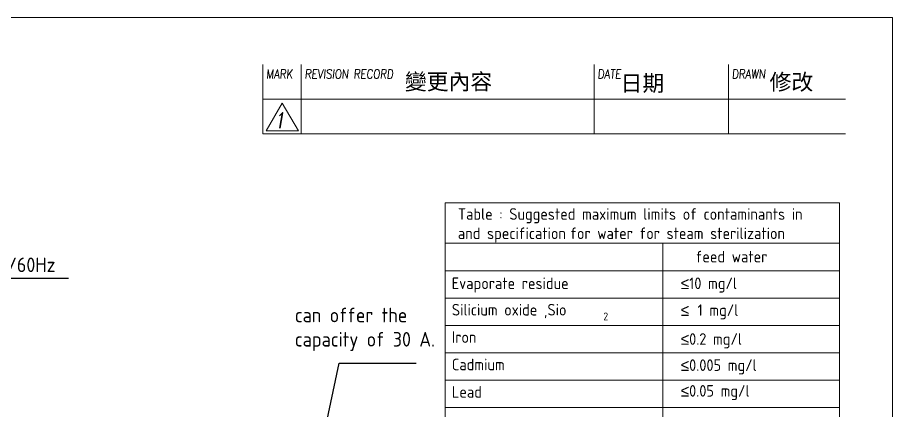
# Model space of a CAD drawing. Header units: millimetres. Extents: x 0 to 5860, y 0 to 4120.
# Drawn here: x 3591 to 5860, y 3101 to 4120 of the extents above; entities that cross this region are included whole.
import ezdxf

# ---------------------------------------------------------------- set-up
doc = ezdxf.new("R2010")
doc.units = ezdxf.units.MM
for name, color, linetype, lineweight in [('D', 3, 'Continuous', 13), ('F', 7, 'Continuous', 15), ('T', 4, 'Continuous', 15)]:
    doc.layers.add(name, color=color, linetype=linetype, lineweight=lineweight)
doc.styles.get("Standard").update_dxf_attribs({"font": 'kaiu.ttf'})
doc.styles.add('STU25', font='isocp2.shx')
doc.styles.add('Text', font='romans.shx', dxfattribs={"width": 0.8, "oblique": 10})
doc.dimstyles.new('STU25', dxfattribs={"dimscale": 20, "dimtxt": 2.5, "dimasz": 2, "dimexe": 0.6, "dimexo": 1, "dimgap": 1, "dimtad": 1, "dimdsep": 46, "dimtxsty": 'STU25', "dimcen": 2, "dimazin": 2, "dimtfac": 1, "dimtmove": 0, "dimatfit": 3, "dimfxl": 0, "dimtolj": 1, "dimtzin": 0, "dimarcsym": 0})
doc.dimstyles.new('STU25$7', dxfattribs={"dimscale": 20, "dimtxt": 2.5, "dimasz": 2, "dimexe": 1.25, "dimexo": 0.625, "dimgap": 1, "dimtad": 1, "dimdec": 4, "dimdsep": 46, "dimtxsty": 'STU25', "dimcen": 2.5, "dimazin": 2, "dimtfac": 1, "dimtdec": 4, "dimtmove": 0, "dimatfit": 3, "dimfxl": 0, "dimtolj": 1, "dimtzin": 0, "dimarcsym": 0})

# ---------------------------------------------------------------- blocks, each defined once
blk = doc.blocks.new('*D17')
at = {"layer": 'D', "color": 0, "lineweight": -2}
for p, q in [((3549, 3031.9), (3549, 3311.9)), ((3600.8, 3031.9), (3537, 3031.9)), ((3549, 2871.9), (3549, 2991.9)), ((3601.9, 2831.9), (3537, 2831.9))]:
    blk.add_line(p, q, dxfattribs=at)
at = {"layer": 'D', "color": 0}
for points in [[(3542.4, 2991.9), (3555.7, 2991.9), (3549, 3031.9)], [(3542.4, 2871.9), (3555.7, 2871.9), (3549, 2831.9)]]:
    blk.add_solid(points, dxfattribs=at)
at = {"layer": 'Defpoints', "color": 0}
for p in [(3549, 3031.9), (3620.8, 3031.9), (3621.9, 2831.9)]:
    blk.add_point(p, dxfattribs=at)
at = {"layer": 'D', "color": 0, "insert": (3504, 3191.9), "char_height": 50, "attachment_point": 5, "rotation": 90, "style": 'STU25'}
blk.add_mtext('\\A1;Min.200', dxfattribs=at)

msp = doc.modelspace()

# ---------------------------------------------------------------- linework, layer by layer
at = {"layer": 'D', "color": 11}
for p, q in [((4700.409, 3639.12), (4700.409, 2099.258)), ((4700.409, 3639.12), (5722.788, 3639.12)), ((5722.788, 3639.12), (5722.788, 2099.258)), ((4700.409, 3534.67), (5722.788, 3534.67)), ((5264.193, 3534.67), (5264.193, 2486.234)), ((4700.409, 3463.684), (5722.788, 3463.684)), ((4700.409, 3392.697), (5722.788, 3392.697)), ((4700.409, 3321.71), (5722.788, 3321.71)), ((4700.409, 3250.724), (5722.788, 3250.724)), ((4700.409, 3179.737), (5722.788, 3179.737)), ((4700.409, 3108.75), (5722.788, 3108.75))]:
    msp.add_line(p, q, dxfattribs=at)
at = {"layer": 'F'}
msp.add_line((4227.107, 3998.213), (4227.107, 3818.213), dxfattribs=at)
at = {"layer": 'F', "color": 7}
for p, q in [((4327.107, 3998.213), (4327.107, 3818.213)), ((5086.293, 3818.213), (5086.293, 3998.213)), ((5434.617, 3818.213), (5434.617, 3998.213)), ((5738.213, 3908.213), (4227.107, 3908.213)), ((4227.107, 3818.213), (5738.213, 3818.213))]:
    msp.add_line(p, q, dxfattribs=at)
at = {"layer": 'F', "color": 6}
msp.add_lwpolyline([(0, 4120), (0, 0), (5860, 0), (5860, 4120)], close=True, dxfattribs=at)
at = {"layer": 'F', "color": 7}
msp.add_lwpolyline([(4277.869, 3897.807), (4236.318, 3825.837), (4319.421, 3825.837)], close=True, dxfattribs=at)

# ---------------------------------------------------------------- texts
at = {"layer": 'D', "color": 11, "attachment_point": 1, "style": 'STU25'}
for s, insert, char_height in [('Table : Suggested maximum limits of contaminants in \\Pand specification{\\f????|b0|i0|c0|p54; }for water for steam sterilization', (4733.098, 3625.605), 30), ('feed water', (5349.618, 3515.067), 30), ('Evaporate residue   ', (4717.017, 3445.938), 30), ('{\\f新細明體|b0|i0|c136|p18;≤}10 mg/l', (5311.104, 3445.938), 30), ('Silicium oxide ,Sio', (4717.508, 3377.406), 30), ('{\\f新細明體|b0|i0|c136|p18;≤  }1 mg/l', (5311.104, 3376.391), 30), ('2', (5110.203, 3355.241), 20.359), ('Iron', (4717.508, 3306.42), 30), ('{\\f新細明體|b0|i0|c136|p18;≤}0.2 mg/l', (5311.104, 3301.493), 30), ('Cadmium', (4717.508, 3235.433), 30), ('{\\f新細明體|b0|i0|c136|p18;≤}0.005 mg/l', (5311.104, 3233.729), 30), ('Lead', (4717.508, 3164.446), 30), ('{\\f新細明體|b0|i0|c136|p18;≤}0.05 mg/l', (5311.104, 3167.114), 30)]:
    msp.add_mtext(s, dxfattribs=dict(at, insert=insert, char_height=char_height))
at = {"layer": 'D', "color": 11, "char_height": 37.768, "attachment_point": 1}
for s, insert in [('{\\Fisocp2.shx;220V AC, 50/60Hz }', (3307.592, 3497.823)), ('{\\Fisocp2.shx;can offer the \\Pcapacity of 30 A.}', (4310.432, 3367.588))]:
    msp.add_mtext(s, dxfattribs=dict(at, insert=insert))
at = {"layer": 'F', "color": 1, "lineweight": 15, "style": 'Text', "oblique": 5, "width": 0.8}
for s, p in [('MARK', (4235.952, 3961.554)), ('REVISION RECORD', (4335.952, 3961.554)), ('DATE', (5095.139, 3961.554)), ('DRAWN', (5443.462, 3961.554))]:
    msp.add_text(s, height=24, dxfattribs=at).set_placement(p)
at = {"layer": 'F', "lineweight": -3}
for s, p in [('變更內容', (4595.7, 3932.894)), ('日期', (5154.892, 3928.938)), ('修改', (5541.205, 3932.103))]:
    msp.add_text(s, height=41.5149, dxfattribs=at).set_placement(p)
at = {"layer": 'T', "lineweight": 20, "style": 'Text', "oblique": 10, "width": 0.8}
msp.add_text('1', height=40, dxfattribs=at).set_placement((4256.329, 3832.967))

# ---------------------------------------------------------------- dimensions: what is measured, and where the dimension line sits
at = {"layer": 'D'}
dim = msp.add_linear_dim(base=(3549.017, 3031.904), p1=(3621.92, 2831.904), p2=(3620.82, 3031.904), angle=90, text='Min.<>', dimstyle='STU25', dxfattribs=at)
dim.commit()
dim.dimension.update_dxf_attribs({"geometry": '*D17', "text_midpoint": (3504.013, 3191.924)})

# ---------------------------------------------------------------- leaders
for points in [[(3234.006, 3015.156), (3277.753, 3444.339), (3723.896, 3444.339)], [(4376.123, 2994.793), (4425.399, 3223.755), (4625.319, 3223.755)]]:
    msp.add_leader(points, dimstyle='STU25$7', override={"dimgap": 1, "dimtad": 0}, dxfattribs=at)

doc.saveas('drawing.dxf')
